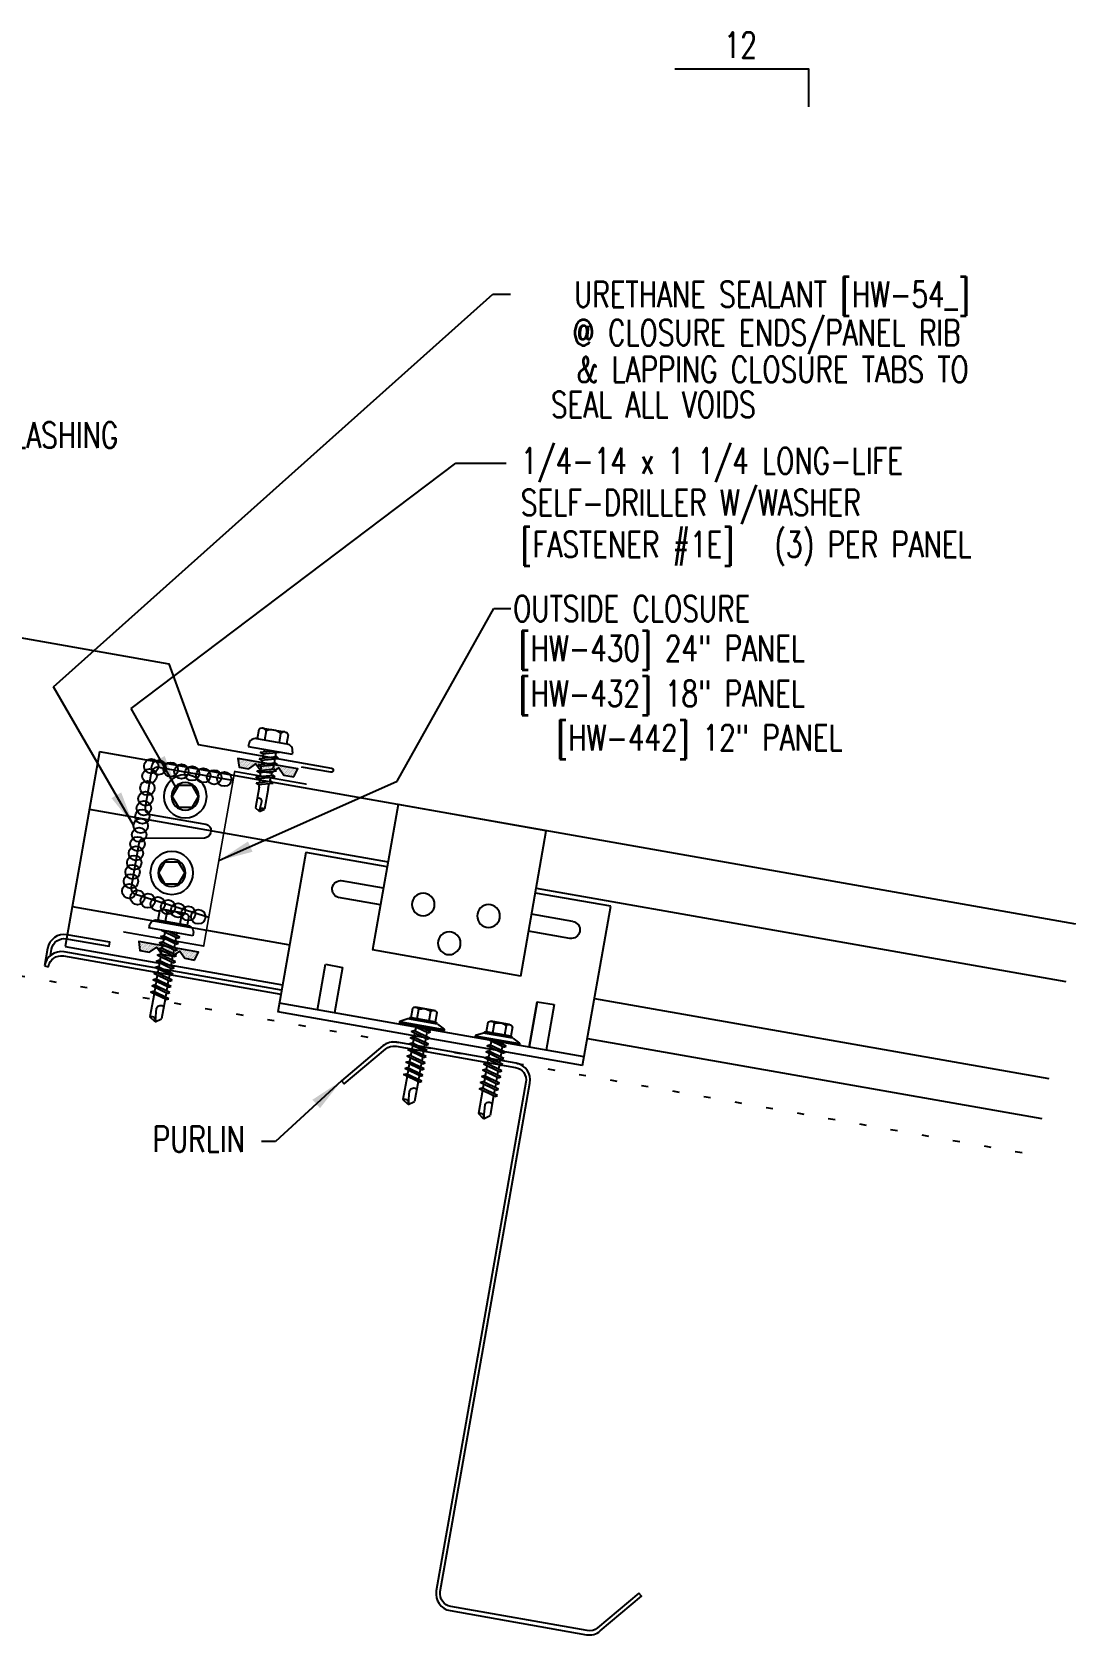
# Model space of a CAD drawing. Extents: x 0.8 to 43.1, y 10.7 to 36.2.
# Drawn here: x 27.89 to 43.07, y 12.82 to 36.11 of the extents above; entities that cross this region are included whole.
import ezdxf
from ezdxf.enums import TextEntityAlignment as Align

# ---------------------------------------------------------------- set-up
doc = ezdxf.new("R2010")
doc.units = 0
doc.header["$LTSCALE"] = 4
doc.header["$MEASUREMENT"] = 0
doc.linetypes.add('ACAD_ISO07W100', pattern=[3, 0, -3])
doc.layers.get('0').update_dxf_attribs({"linetype": 'CONTINUOUS'})
for name, color, linetype in [('CLIP', 5, 'CONTINUOUS'), ('CLO', 3, 'CONTINUOUS'), ('FASTENER', 9, 'CONTINUOUS'), ('MARK', 1, 'CONTINUOUS'), ('PANEL', 11, 'CONTINUOUS'), ('STLA', 10, 'CONTINUOUS'), ('TAPE', 8, 'CONTINUOUS'), ('TEXT', 2, 'CONTINUOUS'), ('TRIM', 6, 'CONTINUOUS')]:
    doc.layers.add(name, color=color, linetype=linetype)
doc.styles.add('TEXT1', font='ROMANS.shx', dxfattribs={"width": 0.75, "height": 0.375})
doc.dimstyles.new('DETAIL$7', dxfattribs={"dimscale": 4, "dimtxt": 0.09375, "dimasz": 0.125, "dimexe": 0.0625, "dimexo": 0.125, "dimgap": 0.0625, "dimtad": 1, "dimdec": 4, "dimzin": 3, "dimdsep": 46, "dimlunit": 4, "dimtxsty": 'TEXT1', "dimblk": 'ARCHTICK', "dimcen": 0.0625, "dimclrd": 7, "dimclre": 7, "dimclrt": 2, "dimadec": 0, "dimazin": 0, "dimtfac": 0.59375, "dimtdec": 4, "dimtmove": 0, "dimatfit": 3, "dimfxl": 0, "dimfrac": 2, "dimtolj": 1, "dimtzin": 3, "dimarcsym": 0})

# ---------------------------------------------------------------- blocks, each defined once
blk = doc.blocks.new('*X9')
at = {"color": 0}
for p, q in [((-0.434, 0.135), (-0.434, 0.135)), ((-0.434, 0.123), (-0.434, 0.123)), ((-0.422, 0.141), (-0.422, 0.141)), ((-0.422, 0.129), (-0.422, 0.129)), ((-0.422, 0.117), (-0.422, 0.117)), ((-0.422, 0.105), (-0.422, 0.105)), ((-0.422, 0.094), (-0.422, 0.094)), ((-0.422, 0.082), (-0.422, 0.082)), ((-0.41, 0.135), (-0.41, 0.135)), ((-0.41, 0.123), (-0.41, 0.123)), ((-0.41, 0.111), (-0.41, 0.111)), ((-0.41, 0.1), (-0.41, 0.1)), ((-0.41, 0.088), (-0.41, 0.088)), ((-0.41, 0.076), (-0.41, 0.076)), ((-0.41, 0.064), (-0.41, 0.064)), ((-0.41, 0.053), (-0.41, 0.053)), ((-0.41, 0.041), (-0.41, 0.041)), ((-0.398, 0.141), (-0.398, 0.141)), ((-0.398, 0.129), (-0.398, 0.129)), ((-0.398, 0.117), (-0.398, 0.117)), ((-0.398, 0.105), (-0.398, 0.105)), ((-0.398, 0.094), (-0.398, 0.094)), ((-0.398, 0.082), (-0.398, 0.082)), ((-0.398, 0.07), (-0.398, 0.07)), ((-0.398, 0.059), (-0.398, 0.059)), ((-0.398, 0.047), (-0.398, 0.047)), ((-0.398, 0.035), (-0.398, 0.035)), ((-0.398, 0.023), (-0.398, 0.023)), ((-0.387, 0.135), (-0.387, 0.135)), ((-0.387, 0.123), (-0.387, 0.123)), ((-0.387, 0.111), (-0.387, 0.111)), ((-0.387, 0.1), (-0.387, 0.1)), ((-0.387, 0.088), (-0.387, 0.088)), ((-0.387, 0.076), (-0.387, 0.076)), ((-0.387, 0.064), (-0.387, 0.064)), ((-0.387, 0.053), (-0.387, 0.053)), ((-0.387, 0.041), (-0.387, 0.041)), ((-0.387, 0.029), (-0.387, 0.029)), ((-0.375, 0.141), (-0.375, 0.141)), ((-0.375, 0.129), (-0.375, 0.129)), ((-0.375, 0.117), (-0.375, 0.117)), ((-0.375, 0.105), (-0.375, 0.105)), ((-0.375, 0.094), (-0.375, 0.094)), ((-0.375, 0.082), (-0.375, 0.082)), ((-0.375, 0.07), (-0.375, 0.07)), ((-0.375, 0.059), (-0.375, 0.059)), ((-0.375, 0.047), (-0.375, 0.047)), ((-0.375, 0.035), (-0.375, 0.035)), ((-0.375, 0.023), (-0.375, 0.023)), ((-0.363, 0.135), (-0.363, 0.135)), ((-0.363, 0.123), (-0.363, 0.123)), ((-0.363, 0.111), (-0.363, 0.111)), ((-0.363, 0.1), (-0.363, 0.1)), ((-0.363, 0.088), (-0.363, 0.088)), ((-0.363, 0.076), (-0.363, 0.076)), ((-0.363, 0.064), (-0.363, 0.064)), ((-0.363, 0.053), (-0.363, 0.053)), ((-0.363, 0.041), (-0.363, 0.041)), ((-0.363, 0.029), (-0.363, 0.029)), ((-0.352, 0.141), (-0.352, 0.141)), ((-0.352, 0.129), (-0.352, 0.129)), ((-0.352, 0.117), (-0.352, 0.117)), ((-0.352, 0.105), (-0.352, 0.105)), ((-0.352, 0.094), (-0.352, 0.094)), ((-0.352, 0.082), (-0.352, 0.082)), ((-0.352, 0.07), (-0.352, 0.07)), ((-0.352, 0.059), (-0.352, 0.059)), ((-0.352, 0.047), (-0.352, 0.047)), ((-0.352, 0.035), (-0.352, 0.035)), ((-0.352, 0.023), (-0.352, 0.023)), ((-0.34, 0.135), (-0.34, 0.135)), ((-0.34, 0.123), (-0.34, 0.123)), ((-0.34, 0.111), (-0.34, 0.111)), ((-0.34, 0.1), (-0.34, 0.1)), ((-0.34, 0.088), (-0.34, 0.088)), ((-0.34, 0.076), (-0.34, 0.076)), ((-0.34, 0.064), (-0.34, 0.064)), ((-0.34, 0.053), (-0.34, 0.053)), ((-0.34, 0.041), (-0.34, 0.041)), ((-0.34, 0.029), (-0.34, 0.029)), ((-0.328, 0.141), (-0.328, 0.141)), ((-0.328, 0.129), (-0.328, 0.129)), ((-0.328, 0.117), (-0.328, 0.117)), ((-0.328, 0.105), (-0.328, 0.105)), ((-0.328, 0.094), (-0.328, 0.094)), ((-0.328, 0.082), (-0.328, 0.082)), ((-0.328, 0.07), (-0.328, 0.07)), ((-0.328, 0.059), (-0.328, 0.059)), ((-0.328, 0.047), (-0.328, 0.047)), ((-0.328, 0.035), (-0.328, 0.035)), ((-0.328, 0.023), (-0.328, 0.023)), ((-0.316, 0.135), (-0.316, 0.135)), ((-0.316, 0.123), (-0.316, 0.123)), ((-0.316, 0.111), (-0.316, 0.111)), ((-0.316, 0.1), (-0.316, 0.1)), ((-0.316, 0.088), (-0.316, 0.088)), ((-0.316, 0.076), (-0.316, 0.076)), ((-0.316, 0.064), (-0.316, 0.064)), ((-0.316, 0.053), (-0.316, 0.053)), ((-0.316, 0.041), (-0.316, 0.041)), ((-0.316, 0.029), (-0.316, 0.029)), ((-0.305, 0.141), (-0.305, 0.141)), ((-0.305, 0.129), (-0.305, 0.129)), ((-0.305, 0.117), (-0.305, 0.117)), ((-0.305, 0.105), (-0.305, 0.105)), ((-0.305, 0.094), (-0.305, 0.094)), ((-0.305, 0.082), (-0.305, 0.082)), ((-0.305, 0.07), (-0.305, 0.07)), ((-0.305, 0.059), (-0.305, 0.059)), ((-0.305, 0.047), (-0.305, 0.047)), ((-0.305, 0.035), (-0.305, 0.035)), ((-0.305, 0.023), (-0.305, 0.023)), ((-0.293, 0.135), (-0.293, 0.135)), ((-0.293, 0.123), (-0.293, 0.123)), ((-0.293, 0.111), (-0.293, 0.111)), ((-0.293, 0.1), (-0.293, 0.1)), ((-0.293, 0.088), (-0.293, 0.088)), ((-0.293, 0.076), (-0.293, 0.076)), ((-0.293, 0.064), (-0.293, 0.064)), ((-0.293, 0.053), (-0.293, 0.053)), ((-0.293, 0.041), (-0.293, 0.041)), ((-0.293, 0.029), (-0.293, 0.029)), ((-0.281, 0.141), (-0.281, 0.141)), ((-0.281, 0.129), (-0.281, 0.129)), ((-0.281, 0.117), (-0.281, 0.117)), ((-0.281, 0.105), (-0.281, 0.105)), ((-0.281, 0.094), (-0.281, 0.094)), ((-0.281, 0.082), (-0.281, 0.082)), ((-0.281, 0.07), (-0.281, 0.07)), ((-0.281, 0.059), (-0.281, 0.059)), ((-0.281, 0.047), (-0.281, 0.047)), ((-0.281, 0.035), (-0.281, 0.035)), ((-0.281, 0.023), (-0.281, 0.023)), ((-0.27, 0.135), (-0.27, 0.135)), ((-0.27, 0.123), (-0.27, 0.123)), ((-0.27, 0.111), (-0.27, 0.111)), ((-0.27, 0.1), (-0.27, 0.1)), ((-0.27, 0.088), (-0.27, 0.088)), ((-0.27, 0.076), (-0.27, 0.076)), ((-0.27, 0.064), (-0.27, 0.064)), ((-0.27, 0.053), (-0.27, 0.053)), ((-0.27, 0.041), (-0.27, 0.041)), ((-0.27, 0.029), (-0.27, 0.029)), ((-0.258, 0.141), (-0.258, 0.141)), ((-0.258, 0.129), (-0.258, 0.129)), ((-0.258, 0.117), (-0.258, 0.117)), ((-0.258, 0.105), (-0.258, 0.105)), ((-0.258, 0.094), (-0.258, 0.094)), ((-0.258, 0.082), (-0.258, 0.082)), ((-0.258, 0.07), (-0.258, 0.07)), ((-0.258, 0.059), (-0.258, 0.059)), ((-0.258, 0.047), (-0.258, 0.047)), ((-0.258, 0.035), (-0.258, 0.035)), ((-0.258, 0.023), (-0.258, 0.023)), ((-0.246, 0.135), (-0.246, 0.135)), ((-0.246, 0.123), (-0.246, 0.123)), ((-0.246, 0.111), (-0.246, 0.111)), ((-0.246, 0.1), (-0.246, 0.1)), ((-0.246, 0.088), (-0.246, 0.088)), ((-0.246, 0.076), (-0.246, 0.076)), ((-0.246, 0.064), (-0.246, 0.064)), ((-0.246, 0.053), (-0.246, 0.053)), ((-0.246, 0.041), (-0.246, 0.041)), ((-0.234, 0.141), (-0.234, 0.141)), ((-0.234, 0.129), (-0.234, 0.129)), ((-0.234, 0.117), (-0.234, 0.117)), ((-0.234, 0.105), (-0.234, 0.105)), ((-0.234, 0.094), (-0.234, 0.094)), ((-0.234, 0.082), (-0.234, 0.082)), ((-0.234, 0.07), (-0.234, 0.07)), ((-0.234, 0.059), (-0.234, 0.059)), ((-0.234, 0.047), (-0.234, 0.047)), ((-0.223, 0.135), (-0.223, 0.135)), ((-0.223, 0.123), (-0.223, 0.123)), ((-0.223, 0.111), (-0.223, 0.111)), ((-0.223, 0.1), (-0.223, 0.1)), ((-0.223, 0.088), (-0.223, 0.088)), ((-0.223, 0.076), (-0.223, 0.076)), ((-0.223, 0.064), (-0.223, 0.064)), ((-0.211, 0.141), (-0.211, 0.141)), ((-0.211, 0.129), (-0.211, 0.129)), ((-0.211, 0.117), (-0.211, 0.117)), ((-0.211, 0.105), (-0.211, 0.105)), ((-0.211, 0.094), (-0.211, 0.094)), ((-0.211, 0.082), (-0.211, 0.082)), ((-0.211, 0.07), (-0.211, 0.07)), ((-0.199, 0.135), (-0.199, 0.135)), ((-0.199, 0.123), (-0.199, 0.123)), ((-0.199, 0.111), (-0.199, 0.111)), ((-0.199, 0.1), (-0.199, 0.1)), ((-0.199, 0.088), (-0.199, 0.088)), ((-0.188, 0.141), (-0.188, 0.141)), ((-0.188, 0.129), (-0.188, 0.129)), ((-0.188, 0.117), (-0.188, 0.117)), ((-0.188, 0.105), (-0.188, 0.105)), ((-0.188, 0.094), (-0.188, 0.094)), ((-0.176, 0.135), (-0.176, 0.135)), ((-0.176, 0.123), (-0.176, 0.123)), ((-0.176, 0.111), (-0.176, 0.111)), ((-0.164, 0.141), (-0.164, 0.141)), ((-0.164, 0.129), (-0.164, 0.129)), ((-0.164, 0.117), (-0.164, 0.117)), ((-0.164, 0.105), (-0.164, 0.105)), ((-0.152, 0.135), (-0.152, 0.135)), ((-0.152, 0.123), (-0.152, 0.123)), ((-0.152, 0.111), (-0.152, 0.111)), ((-0.152, 0.1), (-0.152, 0.1)), ((-0.141, 0.141), (-0.141, 0.141)), ((-0.141, 0.129), (-0.141, 0.129)), ((-0.141, 0.117), (-0.141, 0.117)), ((-0.141, 0.105), (-0.141, 0.105)), ((-0.141, 0.094), (-0.141, 0.094)), ((-0.141, 0.082), (-0.141, 0.082)), ((-0.129, 0.135), (-0.129, 0.135)), ((-0.129, 0.123), (-0.129, 0.123)), ((-0.129, 0.111), (-0.129, 0.111)), ((-0.129, 0.1), (-0.129, 0.1)), ((-0.129, 0.088), (-0.129, 0.088)), ((-0.129, 0.076), (-0.129, 0.076)), ((-0.117, 0.141), (-0.117, 0.141)), ((-0.117, 0.129), (-0.117, 0.129)), ((-0.117, 0.117), (-0.117, 0.117)), ((-0.117, 0.105), (-0.117, 0.105)), ((-0.117, 0.094), (-0.117, 0.094)), ((-0.117, 0.082), (-0.117, 0.082)), ((-0.117, 0.07), (-0.117, 0.07)), ((-0.117, 0.059), (-0.117, 0.059)), ((-0.105, 0.135), (-0.105, 0.135)), ((-0.105, 0.123), (-0.105, 0.123)), ((-0.105, 0.111), (-0.105, 0.111)), ((-0.105, 0.1), (-0.105, 0.1)), ((-0.105, 0.088), (-0.105, 0.088)), ((-0.105, 0.076), (-0.105, 0.076)), ((-0.105, 0.064), (-0.105, 0.064)), ((-0.105, 0.053), (-0.105, 0.053)), ((-0.094, 0.141), (-0.094, 0.141)), ((-0.094, 0.129), (-0.094, 0.129)), ((-0.094, 0.117), (-0.094, 0.117)), ((-0.094, 0.105), (-0.094, 0.105)), ((-0.094, 0.094), (-0.094, 0.094)), ((-0.094, 0.082), (-0.094, 0.082)), ((-0.094, 0.07), (-0.094, 0.07)), ((-0.094, 0.059), (-0.094, 0.059)), ((-0.094, 0.047), (-0.094, 0.047)), ((-0.094, 0.035), (-0.094, 0.035)), ((-0.082, 0.135), (-0.082, 0.135)), ((-0.082, 0.123), (-0.082, 0.123)), ((-0.082, 0.111), (-0.082, 0.111)), ((-0.082, 0.1), (-0.082, 0.1)), ((-0.082, 0.088), (-0.082, 0.088)), ((-0.082, 0.076), (-0.082, 0.076)), ((-0.082, 0.064), (-0.082, 0.064)), ((-0.082, 0.053), (-0.082, 0.053)), ((-0.082, 0.041), (-0.082, 0.041)), ((-0.082, 0.029), (-0.082, 0.029)), ((-0.07, 0.141), (-0.07, 0.141)), ((-0.07, 0.129), (-0.07, 0.129)), ((-0.07, 0.117), (-0.07, 0.117)), ((-0.07, 0.105), (-0.07, 0.105)), ((-0.07, 0.094), (-0.07, 0.094)), ((-0.07, 0.082), (-0.07, 0.082)), ((-0.07, 0.07), (-0.07, 0.07)), ((-0.07, 0.059), (-0.07, 0.059)), ((-0.07, 0.047), (-0.07, 0.047)), ((-0.07, 0.035), (-0.07, 0.035)), ((-0.07, 0.023), (-0.07, 0.023)), ((-0.059, 0.135), (-0.059, 0.135)), ((-0.059, 0.123), (-0.059, 0.123)), ((-0.059, 0.111), (-0.059, 0.111)), ((-0.059, 0.1), (-0.059, 0.1)), ((-0.059, 0.088), (-0.059, 0.088)), ((-0.059, 0.076), (-0.059, 0.076)), ((-0.059, 0.064), (-0.059, 0.064)), ((-0.059, 0.053), (-0.059, 0.053)), ((-0.059, 0.041), (-0.059, 0.041)), ((-0.059, 0.029), (-0.059, 0.029)), ((-0.047, 0.141), (-0.047, 0.141)), ((-0.047, 0.129), (-0.047, 0.129)), ((-0.047, 0.117), (-0.047, 0.117)), ((-0.047, 0.105), (-0.047, 0.105)), ((-0.047, 0.094), (-0.047, 0.094)), ((-0.047, 0.082), (-0.047, 0.082)), ((-0.047, 0.07), (-0.047, 0.07)), ((-0.047, 0.059), (-0.047, 0.059)), ((-0.047, 0.047), (-0.047, 0.047)), ((-0.047, 0.035), (-0.047, 0.035)), ((-0.047, 0.023), (-0.047, 0.023)), ((-0.035, 0.135), (-0.035, 0.135)), ((-0.035, 0.123), (-0.035, 0.123)), ((-0.035, 0.111), (-0.035, 0.111)), ((-0.035, 0.1), (-0.035, 0.1)), ((-0.035, 0.088), (-0.035, 0.088)), ((-0.035, 0.076), (-0.035, 0.076)), ((-0.035, 0.064), (-0.035, 0.064)), ((-0.035, 0.053), (-0.035, 0.053)), ((-0.035, 0.041), (-0.035, 0.041)), ((-0.035, 0.029), (-0.035, 0.029)), ((-0.023, 0.141), (-0.023, 0.141)), ((-0.023, 0.129), (-0.023, 0.129)), ((-0.023, 0.117), (-0.023, 0.117)), ((-0.023, 0.105), (-0.023, 0.105)), ((-0.023, 0.094), (-0.023, 0.094)), ((-0.023, 0.082), (-0.023, 0.082)), ((-0.023, 0.07), (-0.023, 0.07)), ((-0.023, 0.059), (-0.023, 0.059)), ((-0.023, 0.047), (-0.023, 0.047)), ((-0.023, 0.035), (-0.023, 0.035)), ((-0.023, 0.023), (-0.023, 0.023)), ((-0.012, 0.135), (-0.012, 0.135)), ((-0.012, 0.123), (-0.012, 0.123)), ((-0.012, 0.111), (-0.012, 0.111)), ((-0.012, 0.1), (-0.012, 0.1)), ((-0.012, 0.088), (-0.012, 0.088)), ((-0.012, 0.076), (-0.012, 0.076)), ((-0.012, 0.064), (-0.012, 0.064)), ((-0.012, 0.053), (-0.012, 0.053)), ((-0.012, 0.041), (-0.012, 0.041)), ((-0.012, 0.029), (-0.012, 0.029)), ((0, 0.141), (0, 0.141)), ((0, 0.129), (0, 0.129)), ((0, 0.117), (0, 0.117)), ((0, 0.105), (0, 0.105)), ((0, 0.094), (0, 0.094)), ((0, 0.082), (0, 0.082)), ((0, 0.07), (0, 0.07)), ((0, 0.059), (0, 0.059)), ((0, 0.047), (0, 0.047)), ((0, 0.035), (0, 0.035)), ((0, 0.023), (0, 0.023)), ((0.012, 0.135), (0.012, 0.135)), ((0.012, 0.123), (0.012, 0.123)), ((0.012, 0.111), (0.012, 0.111)), ((0.012, 0.1), (0.012, 0.1)), ((0.012, 0.088), (0.012, 0.088)), ((0.012, 0.076), (0.012, 0.076)), ((0.012, 0.064), (0.012, 0.064)), ((0.012, 0.053), (0.012, 0.053)), ((0.012, 0.041), (0.012, 0.041)), ((0.012, 0.029), (0.012, 0.029)), ((0.023, 0.141), (0.023, 0.141)), ((0.023, 0.129), (0.023, 0.129)), ((0.023, 0.117), (0.023, 0.117)), ((0.023, 0.105), (0.023, 0.105)), ((0.023, 0.094), (0.023, 0.094)), ((0.023, 0.082), (0.023, 0.082)), ((0.023, 0.07), (0.023, 0.07)), ((0.023, 0.059), (0.023, 0.059)), ((0.023, 0.047), (0.023, 0.047)), ((0.023, 0.035), (0.023, 0.035)), ((0.023, 0.023), (0.023, 0.023)), ((0.035, 0.135), (0.035, 0.135)), ((0.035, 0.123), (0.035, 0.123)), ((0.035, 0.111), (0.035, 0.111)), ((0.035, 0.1), (0.035, 0.1)), ((0.035, 0.088), (0.035, 0.088)), ((0.035, 0.076), (0.035, 0.076)), ((0.035, 0.064), (0.035, 0.064)), ((0.035, 0.053), (0.035, 0.053)), ((0.035, 0.041), (0.035, 0.041)), ((0.035, 0.029), (0.035, 0.029)), ((0.047, 0.141), (0.047, 0.141)), ((0.047, 0.129), (0.047, 0.129)), ((0.047, 0.117), (0.047, 0.117)), ((0.047, 0.105), (0.047, 0.105)), ((0.047, 0.094), (0.047, 0.094)), ((0.047, 0.082), (0.047, 0.082)), ((0.047, 0.07), (0.047, 0.07)), ((0.047, 0.059), (0.047, 0.059)), ((0.047, 0.047), (0.047, 0.047)), ((0.047, 0.035), (0.047, 0.035)), ((0.047, 0.023), (0.047, 0.023)), ((0.059, 0.135), (0.059, 0.135)), ((0.059, 0.123), (0.059, 0.123)), ((0.059, 0.111), (0.059, 0.111)), ((0.059, 0.1), (0.059, 0.1)), ((0.059, 0.088), (0.059, 0.088)), ((0.059, 0.076), (0.059, 0.076)), ((0.059, 0.064), (0.059, 0.064)), ((0.059, 0.053), (0.059, 0.053)), ((0.059, 0.041), (0.059, 0.041)), ((0.059, 0.029), (0.059, 0.029)), ((0.07, 0.141), (0.07, 0.141)), ((0.07, 0.129), (0.07, 0.129)), ((0.07, 0.117), (0.07, 0.117)), ((0.07, 0.105), (0.07, 0.105)), ((0.07, 0.094), (0.07, 0.094)), ((0.07, 0.082), (0.07, 0.082)), ((0.07, 0.07), (0.07, 0.07)), ((0.07, 0.059), (0.07, 0.059)), ((0.07, 0.047), (0.07, 0.047)), ((0.07, 0.035), (0.07, 0.035)), ((0.07, 0.023), (0.07, 0.023)), ((0.082, 0.135), (0.082, 0.135)), ((0.082, 0.123), (0.082, 0.123)), ((0.082, 0.111), (0.082, 0.111)), ((0.082, 0.1), (0.082, 0.1)), ((0.082, 0.088), (0.082, 0.088)), ((0.082, 0.076), (0.082, 0.076)), ((0.082, 0.064), (0.082, 0.064)), ((0.082, 0.053), (0.082, 0.053)), ((0.082, 0.041), (0.082, 0.041)), ((0.082, 0.029), (0.082, 0.029)), ((0.094, 0.141), (0.094, 0.141)), ((0.094, 0.129), (0.094, 0.129)), ((0.094, 0.117), (0.094, 0.117)), ((0.094, 0.105), (0.094, 0.105)), ((0.094, 0.094), (0.094, 0.094)), ((0.094, 0.082), (0.094, 0.082)), ((0.094, 0.07), (0.094, 0.07)), ((0.094, 0.059), (0.094, 0.059)), ((0.094, 0.047), (0.094, 0.047)), ((0.094, 0.035), (0.094, 0.035)), ((0.105, 0.135), (0.105, 0.135)), ((0.105, 0.123), (0.105, 0.123)), ((0.105, 0.111), (0.105, 0.111)), ((0.105, 0.1), (0.105, 0.1)), ((0.105, 0.088), (0.105, 0.088)), ((0.105, 0.076), (0.105, 0.076)), ((0.105, 0.064), (0.105, 0.064)), ((0.105, 0.053), (0.105, 0.053)), ((0.117, 0.141), (0.117, 0.141)), ((0.117, 0.129), (0.117, 0.129)), ((0.117, 0.117), (0.117, 0.117)), ((0.117, 0.105), (0.117, 0.105)), ((0.117, 0.094), (0.117, 0.094)), ((0.117, 0.082), (0.117, 0.082)), ((0.117, 0.07), (0.117, 0.07)), ((0.117, 0.059), (0.117, 0.059)), ((0.129, 0.135), (0.129, 0.135)), ((0.129, 0.123), (0.129, 0.123)), ((0.129, 0.111), (0.129, 0.111)), ((0.129, 0.1), (0.129, 0.1)), ((0.129, 0.088), (0.129, 0.088)), ((0.129, 0.076), (0.129, 0.076)), ((0.141, 0.141), (0.141, 0.141)), ((0.141, 0.129), (0.141, 0.129)), ((0.141, 0.117), (0.141, 0.117)), ((0.141, 0.105), (0.141, 0.105)), ((0.141, 0.094), (0.141, 0.094)), ((0.141, 0.082), (0.141, 0.082)), ((0.152, 0.135), (0.152, 0.135)), ((0.152, 0.123), (0.152, 0.123)), ((0.152, 0.111), (0.152, 0.111)), ((0.152, 0.1), (0.152, 0.1)), ((0.164, 0.141), (0.164, 0.141)), ((0.164, 0.129), (0.164, 0.129)), ((0.164, 0.117), (0.164, 0.117)), ((0.164, 0.105), (0.164, 0.105)), ((0.176, 0.135), (0.176, 0.135)), ((0.176, 0.123), (0.176, 0.123)), ((0.176, 0.111), (0.176, 0.111)), ((0.188, 0.141), (0.188, 0.141)), ((0.188, 0.129), (0.188, 0.129)), ((0.188, 0.117), (0.188, 0.117)), ((0.188, 0.105), (0.188, 0.105)), ((0.188, 0.094), (0.188, 0.094)), ((0.199, 0.135), (0.199, 0.135)), ((0.199, 0.123), (0.199, 0.123)), ((0.199, 0.111), (0.199, 0.111)), ((0.199, 0.1), (0.199, 0.1)), ((0.199, 0.088), (0.199, 0.088)), ((0.211, 0.141), (0.211, 0.141)), ((0.211, 0.129), (0.211, 0.129)), ((0.211, 0.117), (0.211, 0.117)), ((0.211, 0.105), (0.211, 0.105)), ((0.211, 0.094), (0.211, 0.094)), ((0.211, 0.082), (0.211, 0.082)), ((0.211, 0.07), (0.211, 0.07)), ((0.223, 0.135), (0.223, 0.135)), ((0.223, 0.123), (0.223, 0.123)), ((0.223, 0.111), (0.223, 0.111)), ((0.223, 0.1), (0.223, 0.1)), ((0.223, 0.088), (0.223, 0.088)), ((0.223, 0.076), (0.223, 0.076)), ((0.223, 0.064), (0.223, 0.064)), ((0.234, 0.141), (0.234, 0.141)), ((0.234, 0.129), (0.234, 0.129)), ((0.234, 0.117), (0.234, 0.117)), ((0.234, 0.105), (0.234, 0.105)), ((0.234, 0.094), (0.234, 0.094)), ((0.234, 0.082), (0.234, 0.082)), ((0.234, 0.07), (0.234, 0.07)), ((0.234, 0.059), (0.234, 0.059)), ((0.234, 0.047), (0.234, 0.047)), ((0.246, 0.135), (0.246, 0.135)), ((0.246, 0.123), (0.246, 0.123)), ((0.246, 0.111), (0.246, 0.111)), ((0.246, 0.1), (0.246, 0.1)), ((0.246, 0.088), (0.246, 0.088)), ((0.246, 0.076), (0.246, 0.076)), ((0.246, 0.064), (0.246, 0.064)), ((0.246, 0.053), (0.246, 0.053)), ((0.246, 0.041), (0.246, 0.041)), ((0.258, 0.141), (0.258, 0.141)), ((0.258, 0.129), (0.258, 0.129)), ((0.258, 0.117), (0.258, 0.117)), ((0.258, 0.105), (0.258, 0.105)), ((0.258, 0.094), (0.258, 0.094)), ((0.258, 0.082), (0.258, 0.082)), ((0.258, 0.07), (0.258, 0.07)), ((0.258, 0.059), (0.258, 0.059)), ((0.258, 0.047), (0.258, 0.047)), ((0.258, 0.035), (0.258, 0.035)), ((0.258, 0.023), (0.258, 0.023)), ((0.27, 0.135), (0.27, 0.135)), ((0.27, 0.123), (0.27, 0.123)), ((0.27, 0.111), (0.27, 0.111)), ((0.27, 0.1), (0.27, 0.1)), ((0.27, 0.088), (0.27, 0.088)), ((0.27, 0.076), (0.27, 0.076)), ((0.27, 0.064), (0.27, 0.064)), ((0.27, 0.053), (0.27, 0.053)), ((0.27, 0.041), (0.27, 0.041)), ((0.27, 0.029), (0.27, 0.029)), ((0.281, 0.141), (0.281, 0.141)), ((0.281, 0.129), (0.281, 0.129)), ((0.281, 0.117), (0.281, 0.117)), ((0.281, 0.105), (0.281, 0.105)), ((0.281, 0.094), (0.281, 0.094)), ((0.281, 0.082), (0.281, 0.082)), ((0.281, 0.07), (0.281, 0.07)), ((0.281, 0.059), (0.281, 0.059)), ((0.281, 0.047), (0.281, 0.047)), ((0.281, 0.035), (0.281, 0.035)), ((0.281, 0.023), (0.281, 0.023)), ((0.293, 0.135), (0.293, 0.135)), ((0.293, 0.123), (0.293, 0.123)), ((0.293, 0.111), (0.293, 0.111)), ((0.293, 0.1), (0.293, 0.1)), ((0.293, 0.088), (0.293, 0.088)), ((0.293, 0.076), (0.293, 0.076)), ((0.293, 0.064), (0.293, 0.064)), ((0.293, 0.053), (0.293, 0.053)), ((0.293, 0.041), (0.293, 0.041)), ((0.293, 0.029), (0.293, 0.029)), ((0.305, 0.141), (0.305, 0.141)), ((0.305, 0.129), (0.305, 0.129)), ((0.305, 0.117), (0.305, 0.117)), ((0.305, 0.105), (0.305, 0.105)), ((0.305, 0.094), (0.305, 0.094)), ((0.305, 0.082), (0.305, 0.082)), ((0.305, 0.07), (0.305, 0.07)), ((0.305, 0.059), (0.305, 0.059)), ((0.305, 0.047), (0.305, 0.047)), ((0.305, 0.035), (0.305, 0.035)), ((0.305, 0.023), (0.305, 0.023)), ((0.316, 0.135), (0.316, 0.135)), ((0.316, 0.123), (0.316, 0.123)), ((0.316, 0.111), (0.316, 0.111)), ((0.316, 0.1), (0.316, 0.1)), ((0.316, 0.088), (0.316, 0.088)), ((0.316, 0.076), (0.316, 0.076)), ((0.316, 0.064), (0.316, 0.064)), ((0.316, 0.053), (0.316, 0.053)), ((0.316, 0.041), (0.316, 0.041)), ((0.316, 0.029), (0.316, 0.029)), ((0.328, 0.141), (0.328, 0.141)), ((0.328, 0.129), (0.328, 0.129)), ((0.328, 0.117), (0.328, 0.117)), ((0.328, 0.105), (0.328, 0.105)), ((0.328, 0.094), (0.328, 0.094)), ((0.328, 0.082), (0.328, 0.082)), ((0.328, 0.07), (0.328, 0.07)), ((0.328, 0.059), (0.328, 0.059)), ((0.328, 0.047), (0.328, 0.047)), ((0.328, 0.035), (0.328, 0.035)), ((0.328, 0.023), (0.328, 0.023)), ((0.34, 0.135), (0.34, 0.135)), ((0.34, 0.123), (0.34, 0.123)), ((0.34, 0.111), (0.34, 0.111)), ((0.34, 0.1), (0.34, 0.1)), ((0.34, 0.088), (0.34, 0.088)), ((0.34, 0.076), (0.34, 0.076)), ((0.34, 0.064), (0.34, 0.064)), ((0.34, 0.053), (0.34, 0.053)), ((0.34, 0.041), (0.34, 0.041)), ((0.34, 0.029), (0.34, 0.029)), ((0.352, 0.141), (0.352, 0.141)), ((0.352, 0.129), (0.352, 0.129)), ((0.352, 0.117), (0.352, 0.117)), ((0.352, 0.105), (0.352, 0.105)), ((0.352, 0.094), (0.352, 0.094)), ((0.352, 0.082), (0.352, 0.082)), ((0.352, 0.07), (0.352, 0.07)), ((0.352, 0.059), (0.352, 0.059)), ((0.352, 0.047), (0.352, 0.047)), ((0.352, 0.035), (0.352, 0.035)), ((0.352, 0.023), (0.352, 0.023)), ((0.363, 0.135), (0.363, 0.135)), ((0.363, 0.123), (0.363, 0.123)), ((0.363, 0.111), (0.363, 0.111)), ((0.363, 0.1), (0.363, 0.1)), ((0.363, 0.088), (0.363, 0.088)), ((0.363, 0.076), (0.363, 0.076)), ((0.363, 0.064), (0.363, 0.064)), ((0.363, 0.053), (0.363, 0.053)), ((0.363, 0.041), (0.363, 0.041)), ((0.363, 0.029), (0.363, 0.029)), ((0.375, 0.141), (0.375, 0.141)), ((0.375, 0.129), (0.375, 0.129)), ((0.375, 0.117), (0.375, 0.117)), ((0.375, 0.105), (0.375, 0.105)), ((0.375, 0.094), (0.375, 0.094)), ((0.375, 0.082), (0.375, 0.082)), ((0.375, 0.07), (0.375, 0.07)), ((0.375, 0.059), (0.375, 0.059)), ((0.375, 0.047), (0.375, 0.047)), ((0.375, 0.035), (0.375, 0.035)), ((0.375, 0.023), (0.375, 0.023)), ((0.387, 0.135), (0.387, 0.135)), ((0.387, 0.123), (0.387, 0.123)), ((0.387, 0.111), (0.387, 0.111)), ((0.387, 0.1), (0.387, 0.1)), ((0.387, 0.088), (0.387, 0.088)), ((0.387, 0.076), (0.387, 0.076)), ((0.387, 0.064), (0.387, 0.064)), ((0.387, 0.053), (0.387, 0.053)), ((0.387, 0.041), (0.387, 0.041)), ((0.387, 0.029), (0.387, 0.029)), ((0.398, 0.141), (0.398, 0.141)), ((0.398, 0.129), (0.398, 0.129)), ((0.398, 0.117), (0.398, 0.117)), ((0.398, 0.105), (0.398, 0.105)), ((0.398, 0.094), (0.398, 0.094)), ((0.398, 0.082), (0.398, 0.082)), ((0.398, 0.07), (0.398, 0.07)), ((0.398, 0.059), (0.398, 0.059)), ((0.398, 0.047), (0.398, 0.047)), ((0.398, 0.035), (0.398, 0.035)), ((0.398, 0.023), (0.398, 0.023)), ((0.41, 0.135), (0.41, 0.135)), ((0.41, 0.123), (0.41, 0.123)), ((0.41, 0.111), (0.41, 0.111)), ((0.41, 0.1), (0.41, 0.1)), ((0.41, 0.088), (0.41, 0.088)), ((0.41, 0.076), (0.41, 0.076)), ((0.41, 0.064), (0.41, 0.064)), ((0.41, 0.053), (0.41, 0.053)), ((0.41, 0.041), (0.41, 0.041)), ((0.422, 0.141), (0.422, 0.141)), ((0.422, 0.129), (0.422, 0.129)), ((0.422, 0.117), (0.422, 0.117)), ((0.422, 0.105), (0.422, 0.105)), ((0.422, 0.094), (0.422, 0.094)), ((0.422, 0.082), (0.422, 0.082)), ((0.434, 0.135), (0.434, 0.135)), ((0.434, 0.123), (0.434, 0.123))]:
    blk.add_line(p, q, dxfattribs=at)
blk = doc.blocks.new('MB_DBTAP')
at = {"layer": 'TAPE', "color": 9}
blk.add_lwpolyline([(-0.403, 0.018), (-0.442, 0.141), (0.442, 0.141), (0.403, 0.018), (0.26, 0.018), (0.17, 0.109), (0.079, 0.018), (0, 0.018), (-0.079, 0.018), (-0.17, 0.109), (-0.26, 0.018)], close=True, dxfattribs=at)
at = {"layer": 'TAPE', "color": 251}
blk.add_blockref('*X9', (0, 0), dxfattribs=at)
blk = doc.blocks.new('MB_38W')
blk.add_lwpolyline([(-0.094, 0.162), (-0.188, 0), (-0.094, -0.162), (0.094, -0.162), (0.188, 0), (0.094, 0.162)], close=True)
for radius in [0.312, 0.199]:
    blk.add_circle((0, 0), radius)
blk = doc.blocks.new('A$C40D92978')
at = {"layer": 'CLO', "const_width": 0.0239}
blk.add_lwpolyline([(2.668, 0.22), (1.499, 0.014), (1.048, 2.551), (0.002, 2.366)], dxfattribs=at)
at = {"layer": 'CLO'}
blk.add_lwpolyline([(1.074, 2.419), (2.155, 2.61, -0.414214), (2.26, 2.537), (2.349, 2.031, -0.414214), (2.276, 1.927), (1.468, 1.784, 0.414214), (1.395, 1.68), (1.399, 1.658, 0.362577), (1.487, 1.584), (2.353, 1.579, -0.362577), (2.441, 1.505), (2.554, 0.869, -0.377256), (2.492, 0.768), (1.424, 0.435)], format="xyb", dxfattribs=at)
blk = doc.blocks.new('MB_DW4')
at = {"layer": 'FASTENER'}
for p, q in [((-0.217, 0.305), (-0.217, 0.171)), ((-0.163, 0.337), (0.159, 0.337)), ((-0.108, 0.305), (-0.108, 0.171)), ((0.105, 0.305), (0.105, 0.171)), ((0.214, 0.305), (0.214, 0.171)), ((-0.326, 0.071), (-0.326, 0.037)), ((-0.326, 0.037), (0.322, 0.037)), ((-0.226, 0.171), (0.214, 0.171)), ((-0.141, -0.014), (0.037, 0.037)), ((-0.105, -0.034), (0.137, 0.035)), ((-0.088, 0.037), (-0.088, 0.001)), ((-0.088, 0.037), (0.085, 0.037)), ((0.085, 0.037), (0.134, 0.037)), ((0.085, 0.02), (0.085, -0.041)), ((0.137, 0.035), (0.134, 0.037)), ((0.322, 0.071), (0.322, 0.037)), ((-0.105, -0.034), (-0.141, -0.014)), ((-0.141, -0.105), (0.102, -0.036)), ((-0.105, -0.125), (-0.141, -0.105)), ((-0.141, -0.196), (0.102, -0.127)), ((-0.105, -0.216), (-0.141, -0.196)), ((-0.141, -0.287), (0.102, -0.217)), ((-0.105, -0.125), (0.137, -0.056)), ((-0.105, -0.216), (0.137, -0.147)), ((-0.088, -0.029), (-0.088, -0.09)), ((-0.088, -0.12), (-0.088, -0.181)), ((-0.084, -0.27), (-0.088, -0.211)), ((0.084, -0.223), (0.085, -0.211)), ((0.085, -0.071), (0.085, -0.131)), ((0.085, -0.162), (0.085, -0.211)), ((0.137, -0.056), (0.102, -0.036)), ((0.137, -0.147), (0.102, -0.127)), ((0.137, -0.238), (0.102, -0.217)), ((-0.105, -0.307), (-0.141, -0.287)), ((-0.141, -0.378), (0.102, -0.308)), ((-0.105, -0.398), (-0.141, -0.378)), ((-0.122, -0.463), (0.089, -0.403)), ((-0.086, -0.483), (-0.122, -0.463)), ((-0.105, -0.307), (0.137, -0.238)), ((-0.105, -0.398), (0.137, -0.328)), ((-0.086, -0.483), (0.124, -0.423)), ((-0.078, -0.36), (-0.082, -0.3)), ((-0.071, -0.449), (-0.075, -0.389)), ((0.063, -0.515), (0.068, -0.439)), ((0.071, -0.408), (0.075, -0.346)), ((0.077, -0.315), (0.082, -0.253)), ((0.124, -0.423), (0.089, -0.403)), ((0.137, -0.328), (0.102, -0.308)), ((-0.066, -0.516), (-0.069, -0.478)), ((-0.066, -0.516), (-0.066, -0.82)), ((0.063, -0.516), (0.063, -0.82)), ((-0.002, -0.866), (-0.066, -0.82)), ((-0.003, -0.854), (0.009, -0.714)), ((-0.002, -0.866), (0.063, -0.82))]:
    blk.add_line(p, q, dxfattribs=at)
for centre, radius, start, end in [((-0.163, 0.274), 0.0628, 29.8754, 150.1246), ((-0.002, 0.141), 0.196, 56.9974, 123.0026), ((0.159, 0.274), 0.0628, 29.8754, 150.1246), ((-0.226, 0.071), 0.1, 90, 180), ((0.222, 0.071), 0.1, 0, 90), ((-0.036, -0.723), 0.0461, 11.1445, 130.906), ((0.073, -0.516), 0.01, 175.9484, 180), ((0.039, -0.855), 0.0422, 55.4585, 194.8454)]:
    blk.add_arc(centre, radius, start, end, dxfattribs=at)
blk = doc.blocks.new('FD-F1e')
at = {"layer": 'TEXT', "style": 'TEXT1', "width": 0.75}
for s, p in [('1/4-14 x 1 1/4 LONG-LIFE', (0.0047, -0.0408)), ('SELF-DRILLER W/WASHER', (0.0047, -0.1926)), ('[FASTENER #1E]', (0.0047, -0.3444))]:
    blk.add_text(s, height=0.09375, dxfattribs=at).set_placement(p)
blk.add_attdef('(QUANTITY)', (0.9263, -0.3444), '', height=0.0938, dxfattribs=at)
blk = doc.blocks.new('FZ7')
at = {"layer": 'FASTENER'}
for p, q in [((-0.215, 0.305), (-0.215, 0.171)), ((-0.161, 0.337), (0.161, 0.337)), ((-0.107, 0.305), (-0.107, 0.171)), ((0.107, 0.305), (0.107, 0.171)), ((0.215, 0.305), (0.215, 0.171)), ((-0.324, 0.071), (-0.324, 0.037)), ((-0.324, 0.037), (0.324, 0.037)), ((-0.224, 0.171), (0.215, 0.171)), ((-0.139, -0.016), (0.046, 0.037)), ((-0.104, -0.036), (0.139, 0.033)), ((-0.086, 0.037), (-0.086, -0.001)), ((-0.086, 0.037), (0.086, 0.037)), ((0.086, 0.037), (0.133, 0.037)), ((0.086, 0.018), (0.086, -0.042)), ((0.139, 0.033), (0.133, 0.037)), ((0.324, 0.071), (0.324, 0.037)), ((-0.104, -0.036), (-0.139, -0.016)), ((-0.139, -0.107), (0.104, -0.038)), ((-0.104, -0.127), (-0.139, -0.107)), ((-0.139, -0.198), (0.104, -0.128)), ((-0.104, -0.218), (-0.139, -0.198)), ((-0.139, -0.289), (0.104, -0.219)), ((-0.104, -0.127), (0.139, -0.058)), ((-0.104, -0.218), (0.139, -0.149)), ((-0.086, -0.031), (-0.086, -0.092)), ((-0.086, -0.122), (-0.086, -0.183)), ((-0.086, -0.213), (-0.086, -0.274)), ((0.086, -0.073), (0.086, -0.133)), ((0.086, -0.164), (0.086, -0.224)), ((0.139, -0.058), (0.104, -0.038)), ((0.139, -0.149), (0.104, -0.128)), ((0.139, -0.239), (0.104, -0.219)), ((-0.104, -0.309), (-0.139, -0.289)), ((-0.139, -0.38), (0.104, -0.31)), ((-0.104, -0.4), (-0.139, -0.38)), ((-0.139, -0.47), (0.104, -0.401)), ((-0.104, -0.309), (0.139, -0.239)), ((-0.104, -0.4), (0.139, -0.33)), ((-0.104, -0.491), (0.139, -0.421)), ((-0.086, -0.304), (-0.086, -0.364)), ((-0.086, -0.395), (-0.086, -0.455)), ((0.086, -0.255), (0.086, -0.315)), ((0.086, -0.345), (0.086, -0.406)), ((0.086, -0.436), (0.086, -0.497)), ((0.139, -0.33), (0.104, -0.31)), ((0.139, -0.421), (0.104, -0.401)), ((-0.104, -0.491), (-0.139, -0.47)), ((-0.139, -0.561), (0.104, -0.492)), ((-0.104, -0.581), (-0.139, -0.561)), ((-0.139, -0.652), (0.104, -0.583)), ((-0.104, -0.672), (-0.139, -0.652)), ((-0.139, -0.743), (0.104, -0.674)), ((-0.104, -0.581), (0.139, -0.512)), ((-0.104, -0.672), (0.139, -0.603)), ((-0.104, -0.763), (0.139, -0.694)), ((-0.086, -0.486), (-0.086, -0.546)), ((-0.086, -0.577), (-0.086, -0.637)), ((-0.086, -0.667), (-0.086, -0.728)), ((0.086, -0.527), (0.086, -0.588)), ((0.086, -0.618), (0.086, -0.679)), ((0.139, -0.512), (0.104, -0.492)), ((0.139, -0.603), (0.104, -0.583)), ((0.139, -0.694), (0.104, -0.674)), ((-0.104, -0.763), (-0.139, -0.743)), ((-0.139, -0.834), (0.104, -0.765)), ((-0.104, -0.854), (-0.139, -0.834)), ((-0.139, -0.925), (0.104, -0.856)), ((-0.104, -0.945), (-0.139, -0.925)), ((-0.104, -0.854), (0.139, -0.785)), ((-0.104, -0.945), (0.139, -0.876)), ((-0.086, -0.758), (-0.086, -0.819)), ((-0.086, -0.849), (-0.086, -0.91)), ((0.086, -0.709), (0.086, -0.77)), ((0.086, -0.8), (0.086, -0.861)), ((0.086, -0.891), (0.086, -1.232)), ((0.139, -0.785), (0.104, -0.765)), ((0.139, -0.876), (0.104, -0.856)), ((-0.086, -0.94), (-0.086, -1.232)), ((-0.002, -1.277), (0.014, -1.091)), ((0, -1.293), (-0.086, -1.232)), ((0, -1.293), (0.086, -1.232))]:
    blk.add_line(p, q, dxfattribs=at)
for centre, radius, start, end in [((-0.161, 0.274), 0.0628, 29.8754, 150.1246), ((0, 0.141), 0.196, 56.9974, 123.0026), ((0.161, 0.274), 0.0628, 29.8754, 150.1246), ((-0.224, 0.071), 0.1, 90, 180), ((0.224, 0.071), 0.1, 0, 90), ((-0.046, -1.102), 0.0615, 11.1445, 130.906), ((0.054, -1.278), 0.0563, 55.4585, 194.8454)]:
    blk.add_arc(centre, radius, start, end, dxfattribs=at)
blk = doc.blocks.new('A$C53A16981')
at = {"layer": 'FASTENER', "rotation": 9.999999999999451}
blk.add_blockref('FZ7', (0.332, 1.273), dxfattribs=at)
blk = doc.blocks.new('_ArchTick')
at = {"color": 0, "linetype": 'ByBlock', "const_width": 0.15}
blk.add_lwpolyline([(-0.5, -0.5), (0.5, 0.5)], dxfattribs=at)
blk = doc.blocks.new('MB_DW1')
at = {"layer": 'FASTENER'}
for p, q in [((-0.181, 0.276), (-0.181, 0.137)), ((-0.135, 0.302), (0.135, 0.302)), ((-0.089, 0.276), (-0.089, 0.137)), ((0.089, 0.276), (0.089, 0.137)), ((0.181, 0.276), (0.181, 0.137)), ((-0.217, 0.114), (-0.326, 0.059)), ((-0.326, 0.059), (-0.326, 0.049)), ((-0.326, 0.049), (0.326, 0.049)), ((-0.217, 0.114), (0.217, 0.114)), ((-0.193, 0.137), (0.193, 0.137)), ((-0.193, 0.119), (0.193, 0.119)), ((-0.181, 0.137), (0.181, 0.137)), ((-0.139, -0.016), (0.046, 0.037)), ((-0.104, -0.036), (0.139, 0.033)), ((-0.086, 0.037), (-0.086, -0.001)), ((-0.086, 0.037), (0.086, 0.037)), ((0.086, 0.037), (0.133, 0.037)), ((0.086, 0.018), (0.086, -0.042)), ((0.139, 0.033), (0.133, 0.037)), ((0.217, 0.114), (0.326, 0.059)), ((0.326, 0.059), (0.326, 0.049)), ((-0.104, -0.036), (-0.139, -0.016)), ((-0.139, -0.107), (0.104, -0.038)), ((-0.104, -0.127), (-0.139, -0.107)), ((-0.139, -0.198), (0.104, -0.128)), ((-0.104, -0.218), (-0.139, -0.198)), ((-0.139, -0.289), (0.104, -0.219)), ((-0.104, -0.127), (0.139, -0.058)), ((-0.104, -0.218), (0.139, -0.149)), ((-0.086, -0.031), (-0.086, -0.092)), ((-0.086, -0.122), (-0.086, -0.183)), ((-0.086, -0.213), (-0.086, -0.274)), ((0.086, -0.073), (0.086, -0.133)), ((0.086, -0.164), (0.086, -0.224)), ((0.139, -0.058), (0.104, -0.038)), ((0.139, -0.149), (0.104, -0.128)), ((0.139, -0.239), (0.104, -0.219)), ((-0.104, -0.309), (-0.139, -0.289)), ((-0.139, -0.38), (0.104, -0.31)), ((-0.104, -0.4), (-0.139, -0.38)), ((-0.139, -0.47), (0.104, -0.401)), ((-0.104, -0.309), (0.139, -0.239)), ((-0.104, -0.4), (0.139, -0.33)), ((-0.104, -0.491), (0.139, -0.421)), ((-0.086, -0.304), (-0.086, -0.364)), ((-0.086, -0.395), (-0.086, -0.455)), ((0.086, -0.255), (0.086, -0.315)), ((0.086, -0.345), (0.086, -0.406)), ((0.086, -0.436), (0.086, -0.497)), ((0.139, -0.33), (0.104, -0.31)), ((0.139, -0.421), (0.104, -0.401)), ((-0.104, -0.491), (-0.139, -0.47)), ((-0.139, -0.561), (0.104, -0.492)), ((-0.104, -0.581), (-0.139, -0.561)), ((-0.139, -0.652), (0.104, -0.583)), ((-0.104, -0.672), (-0.139, -0.652)), ((-0.139, -0.743), (0.104, -0.674)), ((-0.104, -0.581), (0.139, -0.512)), ((-0.104, -0.672), (0.139, -0.603)), ((-0.104, -0.763), (0.139, -0.694)), ((-0.086, -0.486), (-0.086, -0.546)), ((-0.086, -0.577), (-0.086, -0.637)), ((-0.086, -0.667), (-0.086, -0.728)), ((0.086, -0.527), (0.086, -0.588)), ((0.086, -0.618), (0.086, -0.679)), ((0.139, -0.512), (0.104, -0.492)), ((0.139, -0.603), (0.104, -0.583)), ((0.139, -0.694), (0.104, -0.674)), ((-0.104, -0.763), (-0.139, -0.743)), ((-0.086, -0.758), (-0.086, -1.05)), ((-0.002, -1.095), (0.014, -0.909)), ((0.086, -0.709), (0.086, -1.05)), ((0, -1.111), (-0.086, -1.05)), ((0, -1.111), (0.086, -1.05))]:
    blk.add_line(p, q, dxfattribs=at)
blk.add_lwpolyline([(-0.331, 0.037), (-0.331, 0.049), (0.331, 0.049), (0.331, 0.037)], close=True, dxfattribs=at)
for centre, radius, start, end in [((-0.135, 0.25), 0.0527, 29.8754, 150.1246), ((0, 0.138), 0.164, 56.9974, 123.0026), ((0.135, 0.25), 0.0527, 29.8754, 150.1246), ((-0.193, 0.128), 0.00894, 90, 270), ((0.193, 0.128), 0.00894, 270, 90), ((-0.046, -0.921), 0.0615, 11.1445, 130.906), ((0.054, -1.097), 0.0563, 55.4585, 194.8454)]:
    blk.add_arc(centre, radius, start, end, dxfattribs=at)
blk = doc.blocks.new('A$C53AF356D')
at = {"layer": 'CLIP'}
for p, q in [((-1.682, 1.657), (0.471, 2.036)), ((0.471, 2.036), (0.843, -0.076)), ((-1.31, -0.455), (-1.682, 1.657)), ((0.631, 1.131), (1.812, 1.339)), ((1.812, 1.339), (2.22, -0.974)), ((-2.619, 0.558), (-1.523, 0.751)), ((0.685, 0.823), (1.293, 0.93)), ((-2.211, -1.755), (-2.619, 0.558)), ((0.728, 0.577), (1.337, 0.684)), ((-2.068, 0.338), (-1.468, 0.443)), ((-2.025, 0.091), (-1.425, 0.197)), ((-1.31, -0.455), (0.843, -0.076)), ((1.526, -0.285), (1.28, -0.329)), ((1.28, -0.329), (1.397, -0.992)), ((1.643, -0.948), (1.526, -0.285)), ((-2.233, -1.632), (2.199, -0.85)), ((-1.551, -0.828), (-1.797, -0.871)), ((-1.797, -0.871), (-1.681, -1.534)), ((-1.551, -0.828), (-1.434, -1.491)), ((-1.434, -1.491), (-1.551, -0.828)), ((-2.211, -1.755), (2.22, -0.974))]:
    blk.add_line(p, q, dxfattribs=at)
for centre in [(0.107, 0.584), (-0.843, 0.417), (-0.271, 0.021)]:
    blk.add_circle(centre, 0.165, dxfattribs=at)
for centre, start, end in [((1.306, 0.806), 280, 100), ((-2.046, 0.215), 100, 280)]:
    blk.add_arc(centre, 0.125, start, end, dxfattribs=at)
blk = doc.blocks.new('slopr1')
at = {"layer": 'MARK', "color": 6}
blk.add_lwpolyline([(0, 0), (0, 0.1368), (-0.4871, 0.1368)], dxfattribs=at)
at = {"layer": 'MARK', "color": 2, "style": 'TEXT1', "width": 0.75}
blk.add_text('12', height=0.09375, dxfattribs=at).set_placement((-0.3095, 0.1779))
blk.add_attdef('SLOPR1', (0.0415, 0.0243), '', height=0.0938, dxfattribs=at)

msp = doc.modelspace()

# ---------------------------------------------------------------- linework, layer by layer
at = {"layer": 'PANEL'}
for p, q in [((28.87273, 25.65075), (28.37436, 22.82435)), ((28.72582, 24.8176), (33.06947, 24.0517)), ((35.22275, 23.67202), (42.92348, 22.31418)), ((28.47681, 23.40539), (31.63873, 22.84786)), ((36.07036, 22.06644), (42.67447, 20.90196))]:
    msp.add_line(p, q, dxfattribs=at)
for points in [[(43.07038, 23.14732), (28.87273, 25.65075)], [(28.37436, 22.82435), (31.53628, 22.26682)], [(35.96791, 21.48541), (42.57201, 20.32092)]]:
    msp.add_lwpolyline(points, dxfattribs=at)
at = {"layer": 'STLA'}
msp.add_line((28.07372, 22.54347), (28.13291, 22.52848), dxfattribs=at)
for points in [[(28.16061, 22.69188), (28.17651, 22.78205, -0.41421356), (28.39372, 22.93414), (29.01188, 22.82514), (29.02226, 22.88403), (28.4041, 22.99303, 0.41421356), (28.11761, 22.79243), (28.07372, 22.54347)], [(31.52212, 22.18654), (28.3602, 22.74407, 0.41421356), (28.07372, 22.54347)], [(28.13184, 22.52875), (28.13261, 22.53309, -0.41421356), (28.34982, 22.68518), (31.51174, 22.12765)]]:
    msp.add_lwpolyline(points, format="xyb", dxfattribs=at)
msp.add_lwpolyline([(36.71692, 13.42559), (36.11582, 12.92121, -0.22169466), (35.96274, 12.88019), (33.98093, 13.22964, -0.41421356), (33.82884, 13.44685), (34.48049, 17.14254), (35.13214, 20.83822, 0.41421356), (34.93154, 21.12471), (33.19593, 21.43074, 0.22169466), (32.99402, 21.37664), (32.39292, 20.87226), (32.43136, 20.82645), (33.03246, 21.33083, -0.22169466), (33.18554, 21.37185), (34.92115, 21.06582, -0.41421356), (35.07324, 20.84861), (34.42159, 17.15292), (33.76995, 13.45723, 0.41421356), (33.97054, 13.17075), (35.95235, 12.8213, 0.22169466), (36.15426, 12.8754), (36.75536, 13.37978)], format="xyb", close=True, dxfattribs=at)
at = {"layer": 'TAPE'}
for centre in [(29.6004, 25.29835), (29.6258, 25.44238), (29.73386, 25.42333), (29.90983, 25.3923), (30.06507, 25.36493), (30.21895, 25.33779), (30.3832, 25.30883), (29.56982, 25.12488), (30.54099, 25.28101), (30.68886, 25.25493), (29.5182, 24.83216), (29.54259, 24.97049), (29.49667, 24.71005), (29.45006, 24.44572), (29.47289, 24.57518), (29.40255, 24.17626), (29.4266, 24.31263), (29.35475, 23.90516), (29.37871, 24.04108), (29.33089, 23.76984), (29.30567, 23.62686), (29.42685, 23.53471), (29.577, 23.48733), (29.72188, 23.43994), (29.87094, 23.39495), (30.01582, 23.34756), (30.16488, 23.30257), (30.30976, 23.25518)]:
    msp.add_circle(centre, 0.10482, dxfattribs=at)
at = {"layer": 'TEXT', "color": 7}
for p, q in [((34.59136, 32.3043), (34.85094, 32.3043)), ((34.05426, 29.84609), (34.78447, 29.84609)), ((34.60644, 27.73353), (34.85196, 27.73353))]:
    msp.add_line(p, q, dxfattribs=at)
at = {"layer": 'TEXT', "linetype": 'ACAD_ISO07W100', "ltscale": 0.03}
msp.add_line((23.16165, 23.20006), (42.45936, 19.79735), dxfattribs=at)
at = {"layer": 'TRIM'}
msp.add_lwpolyline([(14.51274, 25.42943), (14.08622, 25.35422, -1), (14.07536, 25.41577), (16.01421, 25.75764), (16.44173, 26.93226), (23.16165, 28.11716), (29.88156, 26.93226), (30.30909, 25.75764), (32.24793, 25.41577, -1), (32.23707, 25.35422), (31.81055, 25.42943)], format="xyb", dxfattribs=at)

# ---------------------------------------------------------------- block references
at = {"layer": 'CLIP', "xscale": -1}
msp.add_blockref('A$C53AF356D', (33.6874, 22.8484), dxfattribs=at)
at = {"layer": 'CLO', "xscale": -1}
msp.add_blockref('A$C40D92978', (31.88716, 22.81472), dxfattribs=at)
at = {"layer": 'FASTENER', "rotation": 349.9999999999999}
msp.add_blockref('MB_DW4', (31.35116, 25.63533), dxfattribs=at)
at = {"layer": 'FASTENER', "xscale": -1}
for name, p in [('MB_38W', (30.1203, 25.00425)), ('MB_38W', (29.92411, 23.8916)), ('A$C53A16981', (30.23751, 21.72589))]:
    msp.add_blockref(name, p, dxfattribs=at)
at = {"layer": 'FASTENER', "xscale": -1, "rotation": 350.0000000000001}
for p in [(33.55282, 21.61976), (34.65096, 21.41402)]:
    msp.add_blockref('MB_DW1', p, dxfattribs=at)
at = {"layer": 'MARK', "xscale": 4, "yscale": 4, "zscale": 4}
msp.add_blockref('slopr1', (39.18717, 35.02446), dxfattribs=at)
at = {"layer": 'TAPE', "xscale": -1, "rotation": 350.0000000000001}
for p in [(31.29679, 25.33955), (29.85433, 22.6779)]:
    msp.add_blockref('MB_DBTAP', p, dxfattribs=at)
at = {"layer": 'TEXT', "xscale": 4, "yscale": 4, "zscale": 4}
msp.add_blockref('FD-F1e', (34.98029, 29.85664), dxfattribs=at).add_auto_attribs({'(QUANTITY)': '(3) PER PANEL'})

# ---------------------------------------------------------------- texts
at = {"layer": 'TEXT', "style": 'TEXT1', "width": 0.75}
for s, p in [('URETHANE SEALANT [HW-54_]', (41.52291, 32.1126)), ('@ CLOSURE ENDS/PANEL RIB', (41.38982, 31.55638)), ('& LAPPING CLOSURE TABS TO', (41.51163, 31.02205)), ('SEAL ALL VOIDS', (38.41349, 30.51021)), ('[HW-442] 12" PANEL', (39.67783, 25.66994)), ('PURLIN', (30.98437, 19.8363))]:
    msp.add_text(s, height=0.375, dxfattribs=at).set_placement(p, align=Align.RIGHT)
for s, p in [('RIDGE FLASHING', (26.10897, 30.06702)), (' OUTSIDE CLOSURE', (34.69409, 27.54429)), ('[HW-430] 24" PANEL', (34.97228, 26.96816)), ('[HW-432] 18" PANEL', (34.97228, 26.31053))]:
    msp.add_text(s, height=0.375, dxfattribs=at).set_placement(p)

# ---------------------------------------------------------------- leaders
at = {"layer": 'TEXT'}
for points in [[(29.3687, 24.58666), (28.20721, 26.59491), (34.59136, 32.3043)], [(29.99674, 25.11499), (29.33615, 26.28064), (34.05426, 29.84609)], [(30.6089, 24.07024), (33.20138, 25.22558), (34.60644, 27.73353)], [(32.39292, 20.87226), (31.43095, 19.98966), (31.22657, 19.98966)]]:
    msp.add_leader(points, dimstyle='DETAIL$7', dxfattribs=at)

doc.saveas('drawing.dxf')
